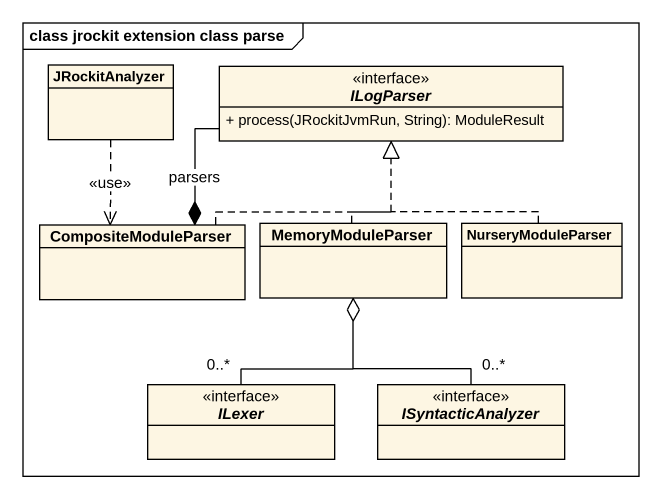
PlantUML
@startuml
mainframe class jrockit extension class parse
hide circle
hide empty members
skinparam classAttributeIconSize 0
class JRockitAnalyzer
interface ILogParser <<interface>> {
  + process(JRockitJvmRun, String): ModuleResult
}
class CompositeModuleParser
class MemoryModuleParser
class NurseryModuleParser
interface ILexer <<interface>>
interface ISyntacticAnalyzer <<interface>>
JRockitAnalyzer ..> CompositeModuleParser : <<use>>
ILogParser --* CompositeModuleParser : parsers
CompositeModuleParser .up.|> ILogParser
MemoryModuleParser .up.|> ILogParser
NurseryModuleParser .up.|> ILogParser
ILexer "0..*" -up-o MemoryModuleParser
ISyntacticAnalyzer "0..*" -up-o MemoryModuleParser
@enduml
